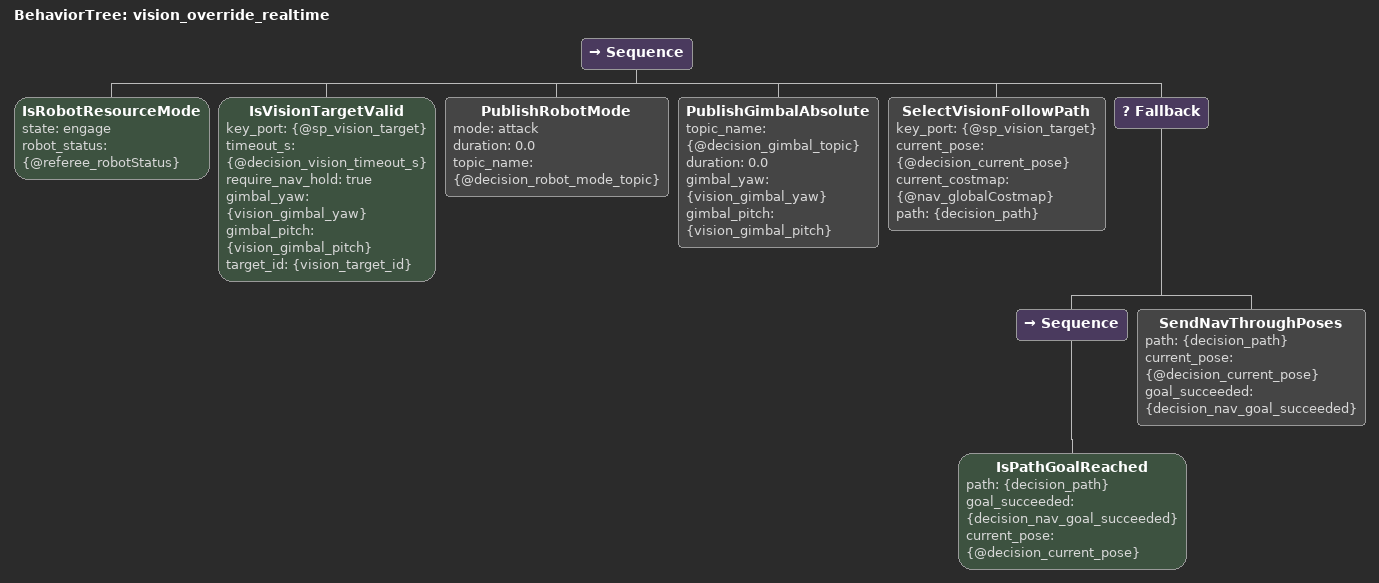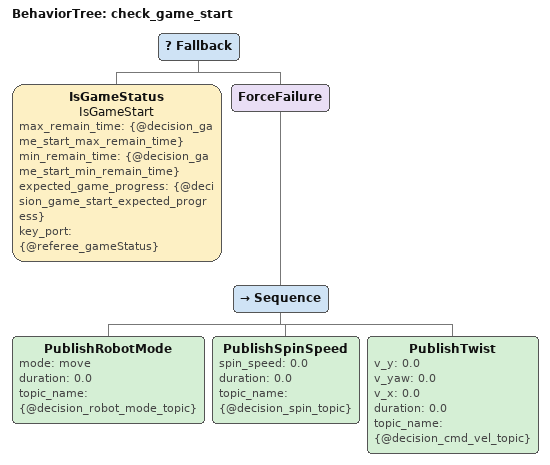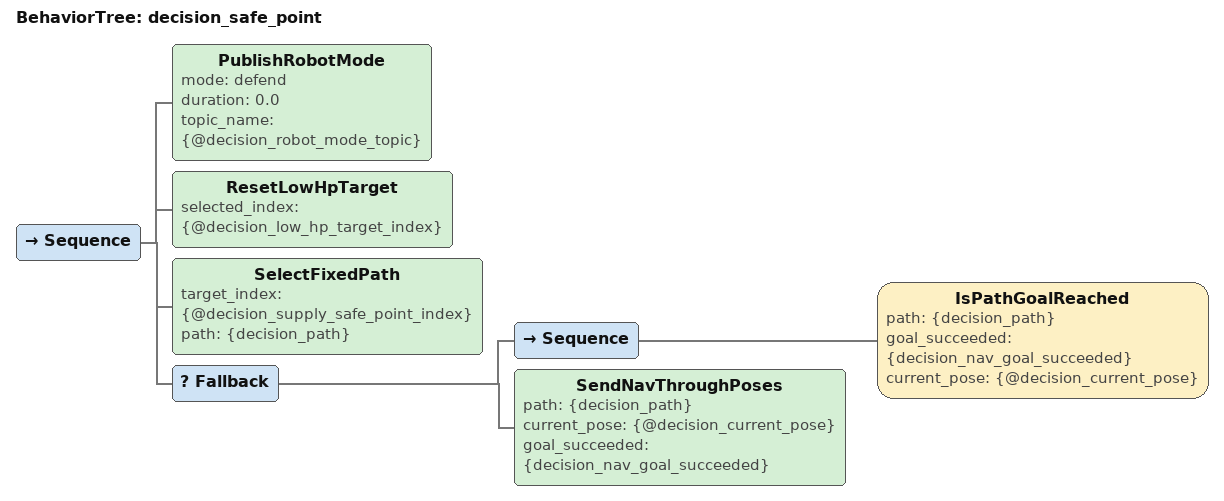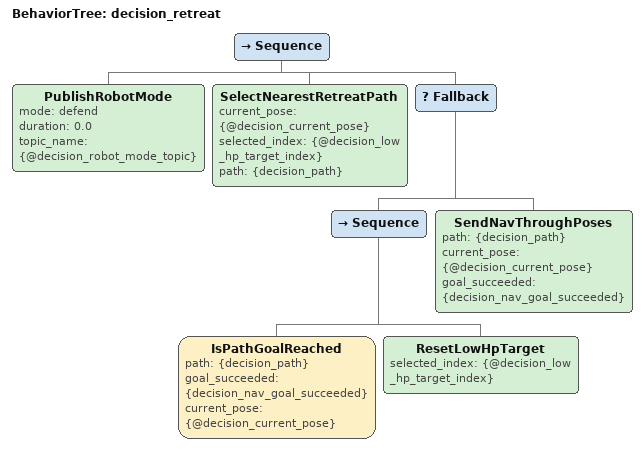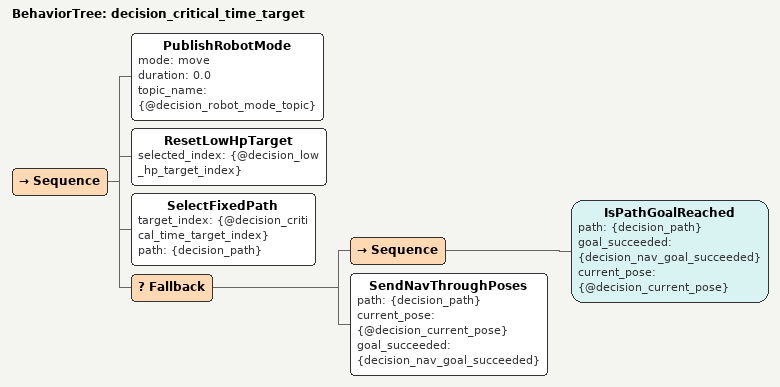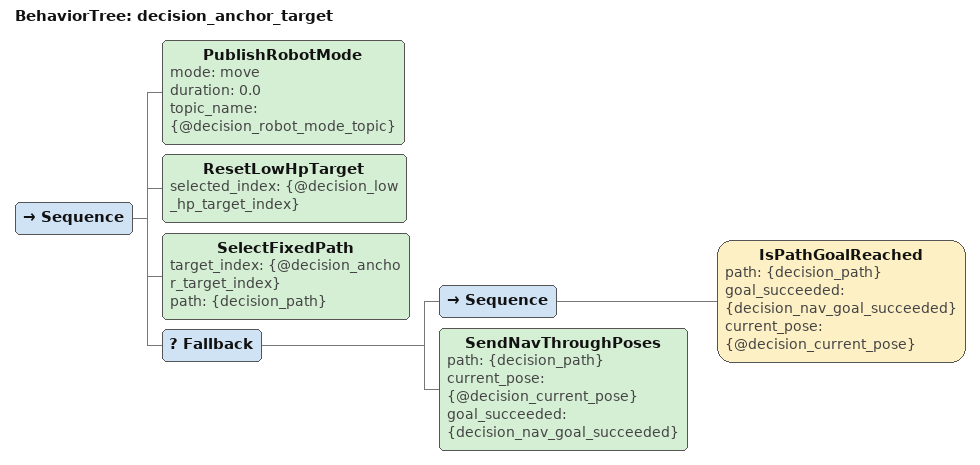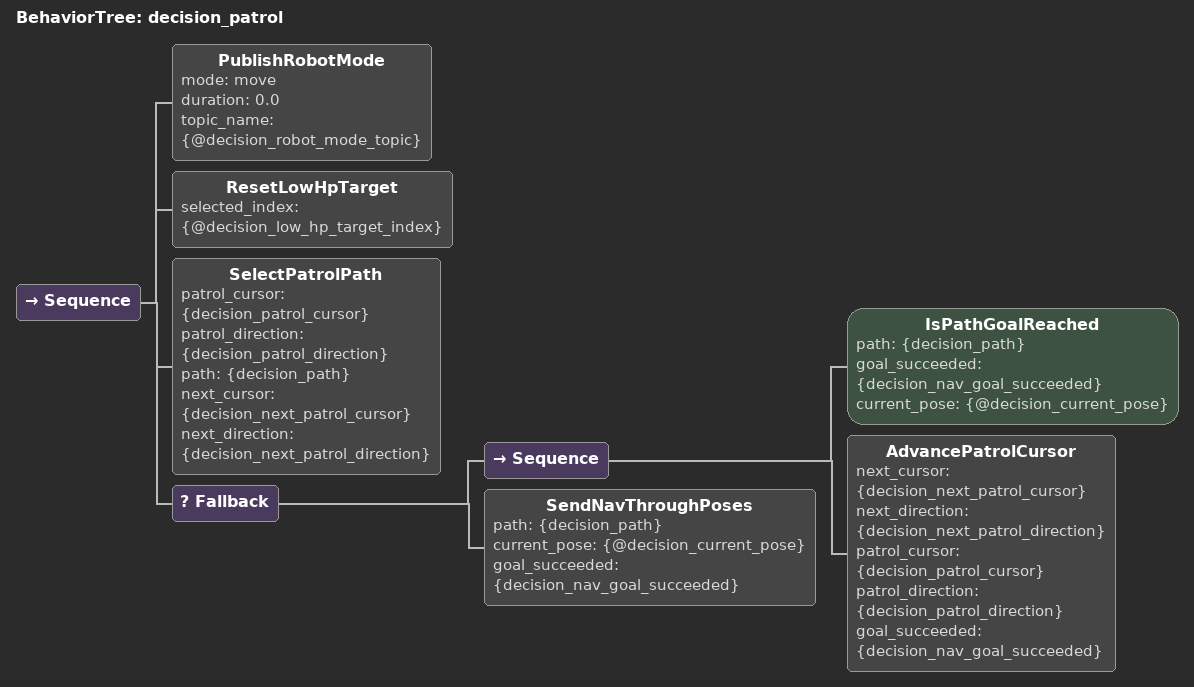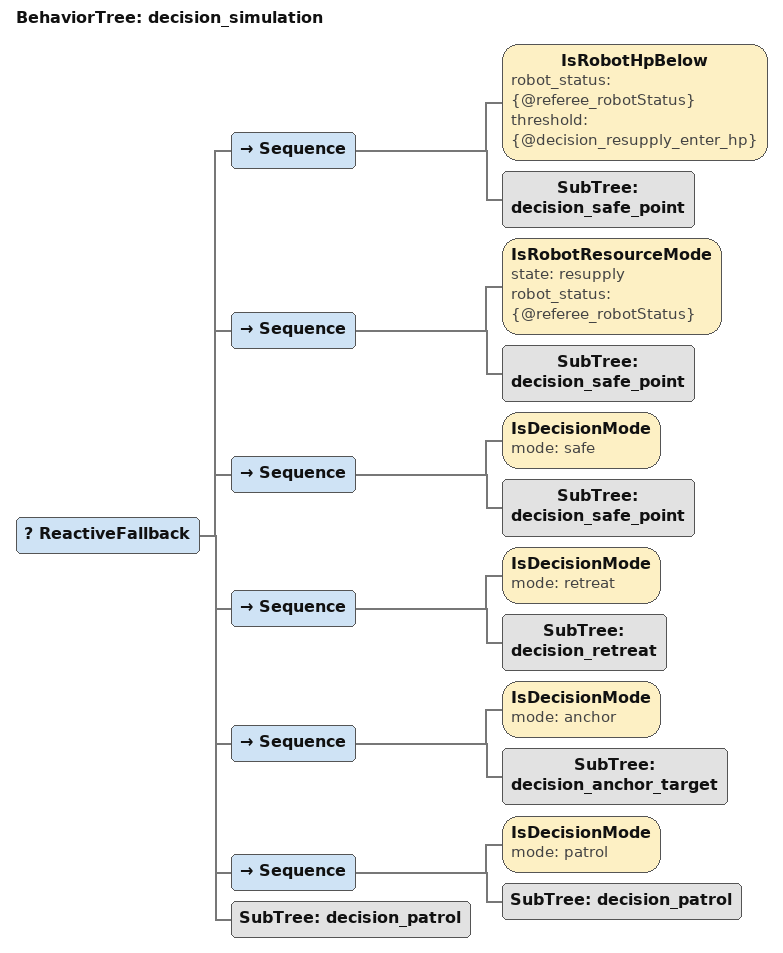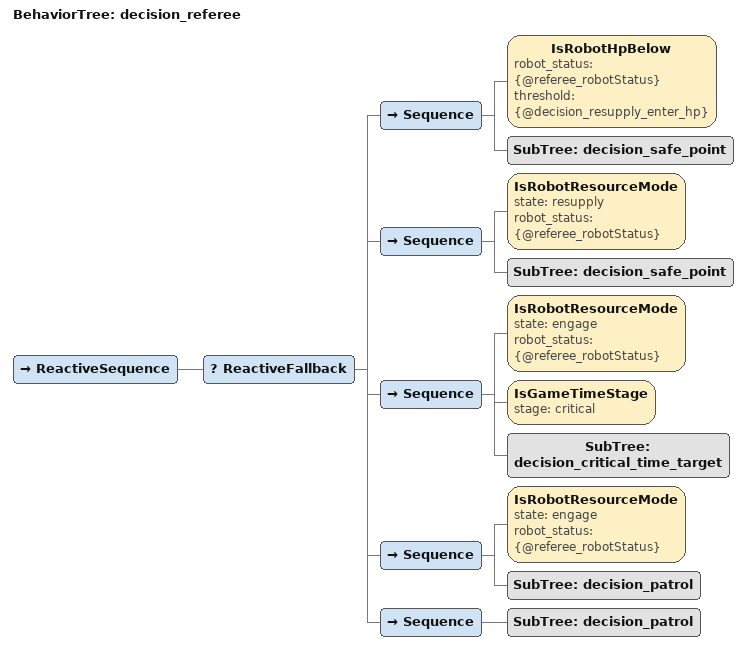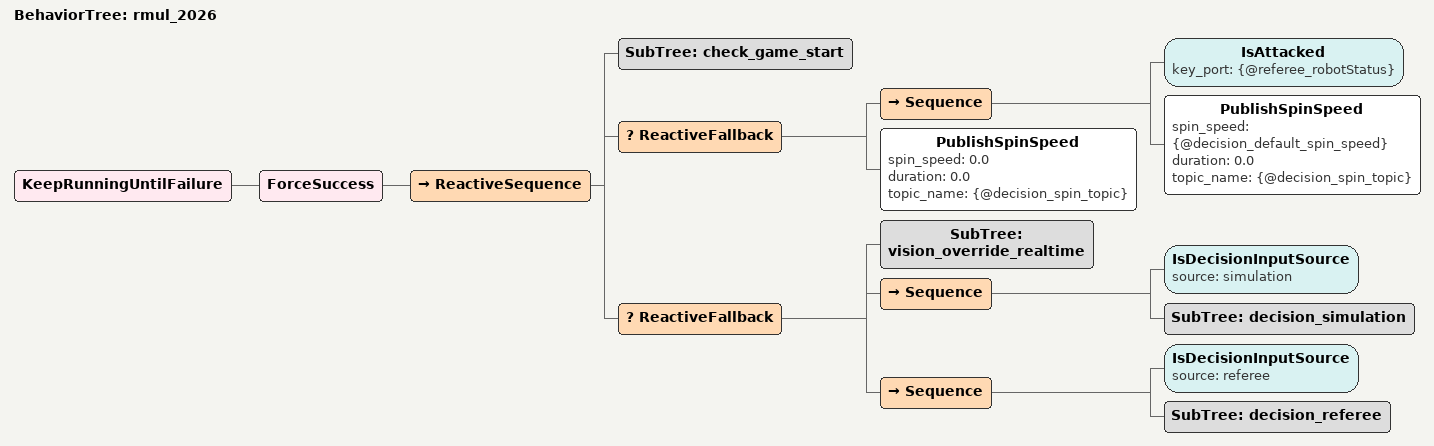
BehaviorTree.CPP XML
<?xml version="1.0" encoding="UTF-8"?>
<root BTCPP_format="4">
  <BehaviorTree ID="vision_override_realtime">
    <Sequence>
      <IsRobotResourceMode state="engage"
                           robot_status="{@referee_robotStatus}"/>
      <IsVisionTargetValid key_port="{@sp_vision_target}"
                           timeout_s="{@decision_vision_timeout_s}"
                           require_nav_hold="true"
                           gimbal_yaw="{vision_gimbal_yaw}"
                           gimbal_pitch="{vision_gimbal_pitch}"
                           target_id="{vision_target_id}"/>
      <PublishRobotMode mode="attack"
                        duration="0.0"
                        topic_name="{@decision_robot_mode_topic}"/>
      <PublishGimbalAbsolute topic_name="{@decision_gimbal_topic}"
                             duration="0.0"
                             gimbal_yaw="{vision_gimbal_yaw}"
                             gimbal_pitch="{vision_gimbal_pitch}"/>
      <SelectVisionFollowPath key_port="{@sp_vision_target}"
                              current_pose="{@decision_current_pose}"
                              current_costmap="{@nav_globalCostmap}"
                              path="{decision_path}"/>
      <Fallback>
        <Sequence>
          <IsPathGoalReached path="{decision_path}"
                             goal_succeeded="{decision_nav_goal_succeeded}"
                             current_pose="{@decision_current_pose}"/>
        </Sequence>
        <SendNavThroughPoses path="{decision_path}"
                             current_pose="{@decision_current_pose}"
                             goal_succeeded="{decision_nav_goal_succeeded}"/>
      </Fallback>
    </Sequence>
  </BehaviorTree>

  <BehaviorTree ID="check_game_start">
    <Fallback>
      <IsGameStatus name="IsGameStart"
                    max_remain_time="{@decision_game_start_max_remain_time}"
                    min_remain_time="{@decision_game_start_min_remain_time}"
                    expected_game_progress="{@decision_game_start_expected_progress}"
                    key_port="{@referee_gameStatus}"/>
      <ForceFailure>
        <Sequence>
          <PublishRobotMode mode="move"
                            duration="0.0"
                            topic_name="{@decision_robot_mode_topic}"/>
          <PublishSpinSpeed spin_speed="0.0"
                            duration="0.0"
                            topic_name="{@decision_spin_topic}"/>
          <PublishTwist v_y="0.0"
                        v_yaw="0.0"
                        v_x="0.0"
                        duration="0.0"
                        topic_name="{@decision_cmd_vel_topic}"/>
        </Sequence>
      </ForceFailure>
    </Fallback>
  </BehaviorTree>

  <BehaviorTree ID="decision_safe_point">
    <Sequence>
      <PublishRobotMode mode="defend"
                        duration="0.0"
                        topic_name="{@decision_robot_mode_topic}"/>
      <ResetLowHpTarget selected_index="{@decision_low_hp_target_index}"/>
      <SelectFixedPath target_index="{@decision_supply_safe_point_index}"
                       path="{decision_path}"/>
      <Fallback>
        <Sequence>
          <IsPathGoalReached path="{decision_path}"
                             goal_succeeded="{decision_nav_goal_succeeded}"
                             current_pose="{@decision_current_pose}"/>
        </Sequence>
        <SendNavThroughPoses path="{decision_path}"
                             current_pose="{@decision_current_pose}"
                             goal_succeeded="{decision_nav_goal_succeeded}"/>
      </Fallback>
    </Sequence>
  </BehaviorTree>

  <BehaviorTree ID="decision_retreat">
    <Sequence>
      <PublishRobotMode mode="defend"
                        duration="0.0"
                        topic_name="{@decision_robot_mode_topic}"/>
      <SelectNearestRetreatPath current_pose="{@decision_current_pose}"
                                selected_index="{@decision_low_hp_target_index}"
                                path="{decision_path}"/>
      <Fallback>
        <Sequence>
          <IsPathGoalReached path="{decision_path}"
                             goal_succeeded="{decision_nav_goal_succeeded}"
                             current_pose="{@decision_current_pose}"/>
          <ResetLowHpTarget selected_index="{@decision_low_hp_target_index}"/>
        </Sequence>
        <SendNavThroughPoses path="{decision_path}"
                             current_pose="{@decision_current_pose}"
                             goal_succeeded="{decision_nav_goal_succeeded}"/>
      </Fallback>
    </Sequence>
  </BehaviorTree>

  <BehaviorTree ID="decision_critical_time_target">
    <Sequence>
      <PublishRobotMode mode="move"
                        duration="0.0"
                        topic_name="{@decision_robot_mode_topic}"/>
      <ResetLowHpTarget selected_index="{@decision_low_hp_target_index}"/>
      <SelectFixedPath target_index="{@decision_critical_time_target_index}"
                       path="{decision_path}"/>
      <Fallback>
        <Sequence>
          <IsPathGoalReached path="{decision_path}"
                             goal_succeeded="{decision_nav_goal_succeeded}"
                             current_pose="{@decision_current_pose}"/>
        </Sequence>
        <SendNavThroughPoses path="{decision_path}"
                             current_pose="{@decision_current_pose}"
                             goal_succeeded="{decision_nav_goal_succeeded}"/>
      </Fallback>
    </Sequence>
  </BehaviorTree>

  <BehaviorTree ID="decision_anchor_target">
    <Sequence>
      <PublishRobotMode mode="move"
                        duration="0.0"
                        topic_name="{@decision_robot_mode_topic}"/>
      <ResetLowHpTarget selected_index="{@decision_low_hp_target_index}"/>
      <SelectFixedPath target_index="{@decision_anchor_target_index}"
                       path="{decision_path}"/>
      <Fallback>
        <Sequence>
          <IsPathGoalReached path="{decision_path}"
                             goal_succeeded="{decision_nav_goal_succeeded}"
                             current_pose="{@decision_current_pose}"/>
        </Sequence>
        <SendNavThroughPoses path="{decision_path}"
                             current_pose="{@decision_current_pose}"
                             goal_succeeded="{decision_nav_goal_succeeded}"/>
      </Fallback>
    </Sequence>
  </BehaviorTree>

  <BehaviorTree ID="decision_patrol">
    <Sequence>
      <PublishRobotMode mode="move"
                        duration="0.0"
                        topic_name="{@decision_robot_mode_topic}"/>
      <ResetLowHpTarget selected_index="{@decision_low_hp_target_index}"/>
      <SelectPatrolPath patrol_cursor="{decision_patrol_cursor}"
                        patrol_direction="{decision_patrol_direction}"
                        path="{decision_path}"
                        next_cursor="{decision_next_patrol_cursor}"
                        next_direction="{decision_next_patrol_direction}"/>
      <Fallback>
        <Sequence>
          <IsPathGoalReached path="{decision_path}"
                             goal_succeeded="{decision_nav_goal_succeeded}"
                             current_pose="{@decision_current_pose}"/>
          <AdvancePatrolCursor next_cursor="{decision_next_patrol_cursor}"
                               next_direction="{decision_next_patrol_direction}"
                               patrol_cursor="{decision_patrol_cursor}"
                               patrol_direction="{decision_patrol_direction}"
                               goal_succeeded="{decision_nav_goal_succeeded}"/>
        </Sequence>
        <SendNavThroughPoses path="{decision_path}"
                             current_pose="{@decision_current_pose}"
                             goal_succeeded="{decision_nav_goal_succeeded}"/>
      </Fallback>
    </Sequence>
  </BehaviorTree>

  <BehaviorTree ID="decision_simulation">
    <ReactiveFallback>
      <Sequence>
        <IsRobotHpBelow robot_status="{@referee_robotStatus}"
                        threshold="{@decision_resupply_enter_hp}"/>
        <SubTree ID="decision_safe_point"/>
      </Sequence>

      <Sequence>
        <IsRobotResourceMode state="resupply"
                             robot_status="{@referee_robotStatus}"/>
        <SubTree ID="decision_safe_point"/>
      </Sequence>

      <Sequence>
        <IsDecisionMode mode="safe"/>
        <SubTree ID="decision_safe_point"/>
      </Sequence>

      <Sequence>
        <IsDecisionMode mode="retreat"/>
        <SubTree ID="decision_retreat"/>
      </Sequence>

      <Sequence>
        <IsDecisionMode mode="anchor"/>
        <SubTree ID="decision_anchor_target"/>
      </Sequence>

      <Sequence>
        <IsDecisionMode mode="patrol"/>
        <SubTree ID="decision_patrol"/>
      </Sequence>

      <SubTree ID="decision_patrol"/>
    </ReactiveFallback>
  </BehaviorTree>

  <BehaviorTree ID="decision_referee">
    <ReactiveSequence>
      <ReactiveFallback>
        <Sequence>
          <IsRobotHpBelow robot_status="{@referee_robotStatus}"
                          threshold="{@decision_resupply_enter_hp}"/>
          <SubTree ID="decision_safe_point"/>
        </Sequence>

        <Sequence>
          <IsRobotResourceMode state="resupply"
                               robot_status="{@referee_robotStatus}"/>
          <SubTree ID="decision_safe_point"/>
        </Sequence>

        <Sequence>
          <IsRobotResourceMode state="engage"
                               robot_status="{@referee_robotStatus}"/>
          <IsGameTimeStage stage="critical"/>
          <SubTree ID="decision_critical_time_target"/>
        </Sequence>

        <Sequence>
          <IsRobotResourceMode state="engage"
                               robot_status="{@referee_robotStatus}"/>
          <SubTree ID="decision_patrol"/>
        </Sequence>

        <Sequence>
          <SubTree ID="decision_patrol"/>
        </Sequence>
      </ReactiveFallback>
    </ReactiveSequence>
  </BehaviorTree>

  <BehaviorTree ID="rmul_2026">
    <KeepRunningUntilFailure>
      <ForceSuccess>
        <ReactiveSequence>
          <SubTree ID="check_game_start"/>
          <ReactiveFallback>
            <Sequence>
              <IsAttacked key_port="{@referee_robotStatus}"/>
              <PublishSpinSpeed spin_speed="{@decision_default_spin_speed}"
                                duration="0.0"
                                topic_name="{@decision_spin_topic}"/>
            </Sequence>
            <PublishSpinSpeed spin_speed="0.0"
                              duration="0.0"
                              topic_name="{@decision_spin_topic}"/>
          </ReactiveFallback>
        <ReactiveFallback>
            <SubTree ID="vision_override_realtime"/>

            <Sequence>
              <IsDecisionInputSource source="simulation"/>
              <SubTree ID="decision_simulation"/>
            </Sequence>

            <Sequence>
              <IsDecisionInputSource source="referee"/>
              <SubTree ID="decision_referee"/>
            </Sequence>
          </ReactiveFallback>
        </ReactiveSequence>
      </ForceSuccess>
    </KeepRunningUntilFailure>
  </BehaviorTree>
</root>
